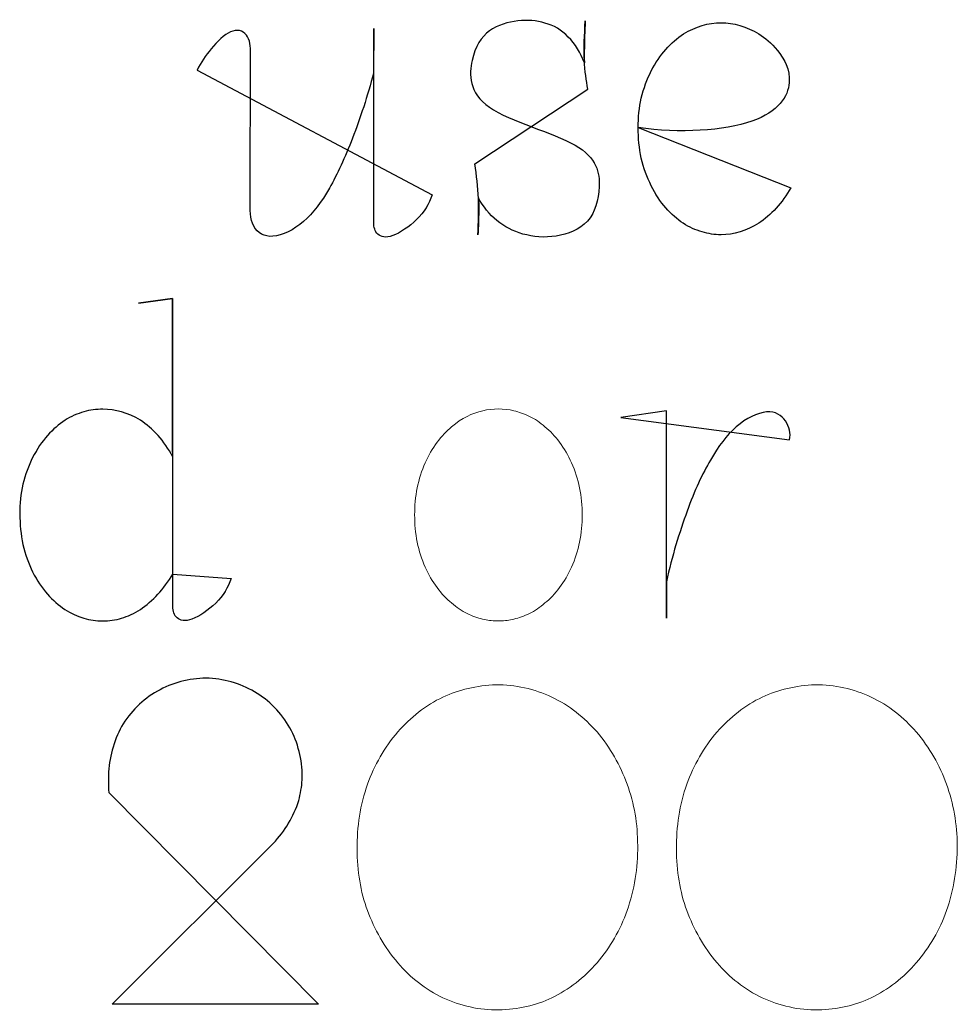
# Model space of a CAD drawing. Header units: centimetres. Extents: x -9.8 to 9.8, y -7.2 to 7.2.
# Drawn here: x -5.698 to -4.877, y 6.246 to 7.114 of the extents above; entities that cross this region are included whole.
import ezdxf

# ---------------------------------------------------------------- set-up
doc = ezdxf.new("R2010")
doc.units = ezdxf.units.CM
doc.header["$MEASUREMENT"] = 0
doc.layers.add('Layer 1', color=7, linetype='Continuous')

msp = doc.modelspace()

# ---------------------------------------------------------------- linework, layer by layer
at = {"layer": 'Layer 1', "color": 7}
for points, knots in [([(-5.29952, 6.98758), (-5.29799, 6.97747), (-5.29685, 6.96758), (-5.29648, 6.9571), (-5.29648, 6.9571), (-5.29592, 6.94699), (-5.29648, 6.93614), (-5.29685, 6.9253), (-5.29685, 6.9253), (-5.29648, 6.93273), (-5.29629, 6.93996), (-5.29608, 6.9453), (-5.29608, 6.9453), (-5.29608, 6.95083), (-5.29627, 6.95424), (-5.29648, 6.95768), (-5.29648, 6.95768), (-5.29227, 6.95006), (-5.28677, 6.94321), (-5.28029, 6.93786), (-5.28029, 6.93786), (-5.27362, 6.93233), (-5.26619, 6.92852), (-5.25743, 6.92606), (-5.25743, 6.92606), (-5.24867, 6.92378), (-5.23857, 6.92244), (-5.22848, 6.92434), (-5.22848, 6.92434), (-5.21819, 6.92587), (-5.2079, 6.92987), (-5.20104, 6.9373), (-5.20104, 6.9373), (-5.19437, 6.94492), (-5.19133, 6.95558), (-5.19075, 6.96759), (-5.19075, 6.96759), (-5.19017, 6.9796), (-5.19247, 6.99273), (-5.21189, 7.00397), (-5.21189, 7.00397), (-5.23152, 7.01521), (-5.26846, 7.02434), (-5.28677, 7.03712), (-5.28677, 7.03712), (-5.30505, 7.04987), (-5.30468, 7.06607), (-5.30201, 7.07808), (-5.30201, 7.07808), (-5.29915, 7.09046), (-5.29402, 7.09866), (-5.28677, 7.10398), (-5.28677, 7.10398), (-5.27952, 7.1093), (-5.27039, 7.11179), (-5.26182, 7.11274), (-5.26182, 7.11274), (-5.25343, 7.11369), (-5.24544, 7.11332), (-5.23819, 7.11083), (-5.23819, 7.11083), (-5.23057, 7.10892), (-5.22372, 7.10474), (-5.21779, 7.09863), (-5.21779, 7.09863), (-5.21189, 7.09273), (-5.20676, 7.08471), (-5.20369, 7.07614), (-5.20369, 7.07614), (-5.20369, 7.07958), (-5.20406, 7.08281), (-5.20369, 7.08889), (-5.20369, 7.08889), (-5.20369, 7.09498), (-5.20329, 7.10394), (-5.20292, 7.1127), (-5.20292, 7.1127), (-5.20369, 7.1005), (-5.20406, 7.08831), (-5.20369, 7.07841), (-5.20369, 7.07841), (-5.20329, 7.0683), (-5.20197, 7.06068), (-5.20065, 7.05306), (-5.20065, 7.05306), (-5.20065, 7.05306), (-5.29952, 6.98758), (-5.29952, 6.98758)], [0, 0, 0, 0, 0.043478, 0.043478, 0.043478, 0.043478, 0.086957, 0.086957, 0.086957, 0.086957, 0.130435, 0.130435, 0.130435, 0.130435, 0.173913, 0.173913, 0.173913, 0.173913, 0.217391, 0.217391, 0.217391, 0.217391, 0.26087, 0.26087, 0.26087, 0.26087, 0.304348, 0.304348, 0.304348, 0.304348, 0.347826, 0.347826, 0.347826, 0.347826, 0.391304, 0.391304, 0.391304, 0.391304, 0.434783, 0.434783, 0.434783, 0.434783, 0.478261, 0.478261, 0.478261, 0.478261, 0.521739, 0.521739, 0.521739, 0.521739, 0.565217, 0.565217, 0.565217, 0.565217, 0.608696, 0.608696, 0.608696, 0.608696, 0.652174, 0.652174, 0.652174, 0.652174, 0.695652, 0.695652, 0.695652, 0.695652, 0.73913, 0.73913, 0.73913, 0.73913, 0.782609, 0.782609, 0.782609, 0.782609, 0.826087, 0.826087, 0.826087, 0.826087, 0.869565, 0.869565, 0.869565, 0.869565, 0.913043, 0.913043, 0.913043, 0.913043, 1, 1, 1, 1]), ([(-5.5426, 7.06968), (-5.53935, 7.07616), (-5.53517, 7.08225), (-5.5304, 7.08836), (-5.5304, 7.08836), (-5.5249, 7.09466), (-5.51878, 7.10093), (-5.51344, 7.10302), (-5.51344, 7.10302), (-5.50772, 7.10569), (-5.50259, 7.10437), (-5.49955, 7.10035), (-5.49955, 7.10035), (-5.49611, 7.09635), (-5.49593, 7.09006), (-5.49593, 7.08434), (-5.49593, 7.08434), (-5.49593, 7.08434), (-5.49633, 6.95557), (-5.49633, 6.95557), (-5.49633, 6.95557), (-5.49633, 6.94776), (-5.4967, 6.93919), (-5.49308, 6.93308), (-5.49308, 6.93308), (-5.48967, 6.92699), (-5.48395, 6.92337), (-5.47633, 6.92414), (-5.47633, 6.92414), (-5.46813, 6.92472), (-5.45805, 6.92967), (-5.44947, 6.9371), (-5.44947, 6.9371), (-5.4409, 6.94435), (-5.43383, 6.95406), (-5.4268, 6.96626), (-5.4268, 6.96626), (-5.41995, 6.97846), (-5.41328, 6.99293), (-5.40661, 7.01008), (-5.40661, 7.01008), (-5.39994, 7.02723), (-5.39346, 7.04704), (-5.38812, 7.06723), (-5.38812, 7.06723), (-5.38812, 7.06723), (-5.38811, 7.10606), (-5.38811, 7.10606), (-5.38811, 7.10606), (-5.38811, 7.10606), (-5.38811, 6.93575), (-5.38811, 6.93575), (-5.38811, 6.93575), (-5.38811, 6.93213), (-5.38697, 6.92832), (-5.38449, 6.92583), (-5.38449, 6.92583), (-5.38163, 6.92355), (-5.37764, 6.92242), (-5.37134, 6.92469), (-5.37134, 6.92469), (-5.36525, 6.92697), (-5.35687, 6.9325), (-5.35057, 6.93879), (-5.35057, 6.93879), (-5.3439, 6.94527), (-5.3397, 6.9525), (-5.33705, 6.9603), (-5.33705, 6.9603), (-5.33705, 6.9603), (-5.5426, 7.06968), (-5.5426, 7.06968)], [0, 0, 0, 0, 0.052632, 0.052632, 0.052632, 0.052632, 0.105263, 0.105263, 0.105263, 0.105263, 0.157895, 0.157895, 0.157895, 0.157895, 0.210526, 0.210526, 0.210526, 0.210526, 0.263158, 0.263158, 0.263158, 0.263158, 0.315789, 0.315789, 0.315789, 0.315789, 0.368421, 0.368421, 0.368421, 0.368421, 0.421053, 0.421053, 0.421053, 0.421053, 0.473684, 0.473684, 0.473684, 0.473684, 0.526316, 0.526316, 0.526316, 0.526316, 0.578947, 0.578947, 0.578947, 0.578947, 0.631579, 0.631579, 0.631579, 0.631579, 0.684211, 0.684211, 0.684211, 0.684211, 0.736842, 0.736842, 0.736842, 0.736842, 0.789474, 0.789474, 0.789474, 0.789474, 0.842105, 0.842105, 0.842105, 0.842105, 0.894737, 0.894737, 0.894737, 0.894737, 1, 1, 1, 1]), ([(-5.15665, 7.01938), (-5.12045, 7.01385), (-5.08103, 7.01652), (-5.05719, 7.02491), (-5.05719, 7.02491), (-5.03338, 7.03311), (-5.02539, 7.04682), (-5.02443, 7.05862), (-5.02443, 7.05862), (-5.02329, 7.07024), (-5.02901, 7.07976), (-5.03454, 7.0868), (-5.03454, 7.0868), (-5.04026, 7.09365), (-5.04557, 7.09786), (-5.0511, 7.10127), (-5.0511, 7.10127), (-5.06195, 7.10794), (-5.07301, 7.11117), (-5.08404, 7.11117), (-5.08404, 7.11117), (-5.0951, 7.11117), (-5.10613, 7.10794), (-5.11701, 7.10127), (-5.11701, 7.10127), (-5.12235, 7.09765), (-5.12749, 7.09328), (-5.13244, 7.08775), (-5.13244, 7.08775), (-5.1372, 7.08241), (-5.14159, 7.07595), (-5.14519, 7.06889), (-5.14519, 7.06889), (-5.14881, 7.06167), (-5.15186, 7.05365), (-5.15395, 7.04508), (-5.15395, 7.04508), (-5.15567, 7.03688), (-5.15662, 7.02812), (-5.15662, 7.01918), (-5.15662, 7.01918), (-5.15662, 7.01024), (-5.15567, 7.00127), (-5.15395, 6.99251), (-5.15395, 6.99251), (-5.15186, 6.98394), (-5.14882, 6.97574), (-5.14519, 6.96833), (-5.14519, 6.96833), (-5.14156, 6.96092), (-5.13717, 6.95441), (-5.13244, 6.94891), (-5.13244, 6.94891), (-5.12747, 6.94338), (-5.12233, 6.93899), (-5.1172, 6.93557), (-5.1172, 6.93557), (-5.11186, 6.93195), (-5.10635, 6.92967), (-5.10064, 6.92795), (-5.10064, 6.92795), (-5.09514, 6.92623), (-5.08961, 6.92546), (-5.08408, 6.92546), (-5.08408, 6.92546), (-5.07305, 6.92546), (-5.0618, 6.92869), (-5.05114, 6.93554), (-5.05114, 6.93554), (-5.0458, 6.93898), (-5.04066, 6.94353), (-5.0359, 6.94869), (-5.0359, 6.94869), (-5.03114, 6.95403), (-5.02656, 6.96012), (-5.02294, 6.9666), (-5.02294, 6.9666), (-5.02294, 6.9666), (-5.15665, 7.01938), (-5.15665, 7.01938)], [0, 0, 0, 0, 0.047619, 0.047619, 0.047619, 0.047619, 0.095238, 0.095238, 0.095238, 0.095238, 0.142857, 0.142857, 0.142857, 0.142857, 0.190476, 0.190476, 0.190476, 0.190476, 0.238095, 0.238095, 0.238095, 0.238095, 0.285714, 0.285714, 0.285714, 0.285714, 0.333333, 0.333333, 0.333333, 0.333333, 0.380952, 0.380952, 0.380952, 0.380952, 0.428571, 0.428571, 0.428571, 0.428571, 0.47619, 0.47619, 0.47619, 0.47619, 0.52381, 0.52381, 0.52381, 0.52381, 0.571429, 0.571429, 0.571429, 0.571429, 0.619048, 0.619048, 0.619048, 0.619048, 0.666667, 0.666667, 0.666667, 0.666667, 0.714286, 0.714286, 0.714286, 0.714286, 0.761905, 0.761905, 0.761905, 0.761905, 0.809524, 0.809524, 0.809524, 0.809524, 0.857143, 0.857143, 0.857143, 0.857143, 0.904762, 0.904762, 0.904762, 0.904762, 1, 1, 1, 1]), ([(-5.5426, 7.06968), (-5.5426, 7.06968), (-5.5426, 7.06968), (-5.5426, 7.06968), (-5.5426, 7.06968), (-5.5426, 7.06968), (-5.5426, 7.06968), (-5.5426, 7.06968)], [0, 0, 0, 0, 0.333333, 0.333333, 0.333333, 0.333333, 1, 1, 1, 1]), ([(-5.15665, 7.01938), (-5.15665, 7.01938), (-5.15665, 7.01938), (-5.15665, 7.01938), (-5.15665, 7.01938), (-5.15665, 7.01938), (-5.15665, 7.01938), (-5.15665, 7.01938)], [0, 0, 0, 0, 0.333333, 0.333333, 0.333333, 0.333333, 1, 1, 1, 1]), ([(-5.29952, 6.98758), (-5.29952, 6.98758), (-5.29952, 6.98758), (-5.29952, 6.98758), (-5.29952, 6.98758), (-5.29952, 6.98758), (-5.29952, 6.98758), (-5.29952, 6.98758)], [0, 0, 0, 0, 0.333333, 0.333333, 0.333333, 0.333333, 1, 1, 1, 1]), ([(-5.56395, 6.62828), (-5.56776, 6.6218), (-5.57252, 6.61571), (-5.57689, 6.61055), (-5.57689, 6.61055), (-5.58186, 6.60542), (-5.587, 6.60084), (-5.59232, 6.59721), (-5.59232, 6.59721), (-5.59766, 6.59377), (-5.60335, 6.59131), (-5.6087, 6.58959), (-5.6087, 6.58959), (-5.61404, 6.58806), (-5.61973, 6.58731), (-5.62526, 6.58731), (-5.62526, 6.58731), (-5.63629, 6.58731), (-5.64754, 6.59035), (-5.65839, 6.59723), (-5.65839, 6.59723), (-5.66373, 6.60085), (-5.66887, 6.60522), (-5.67363, 6.61075), (-5.67363, 6.61075), (-5.67839, 6.61609), (-5.68278, 6.62276), (-5.68659, 6.63017), (-5.68659, 6.63017), (-5.69021, 6.63742), (-5.69307, 6.6456), (-5.69516, 6.65417), (-5.69516, 6.65417), (-5.69688, 6.66293), (-5.69783, 6.67187), (-5.69783, 6.68103), (-5.69783, 6.68103), (-5.69783, 6.68979), (-5.69706, 6.69857), (-5.69516, 6.70693), (-5.69516, 6.70693), (-5.69307, 6.71513), (-5.69021, 6.72331), (-5.68659, 6.73035), (-5.68659, 6.73035), (-5.68278, 6.73778), (-5.67839, 6.74427), (-5.67363, 6.74959), (-5.67363, 6.74959), (-5.66868, 6.75512), (-5.66355, 6.75949), (-5.6582, 6.76293), (-5.6582, 6.76293), (-5.65307, 6.76634), (-5.64733, 6.76883), (-5.64182, 6.77036), (-5.64182, 6.77036), (-5.63629, 6.77208), (-5.63076, 6.77264), (-5.62526, 6.77264), (-5.62526, 6.77264), (-5.61423, 6.77264), (-5.60335, 6.76978), (-5.59229, 6.76293), (-5.59229, 6.76293), (-5.58695, 6.75949), (-5.58181, 6.75512), (-5.57686, 6.74959), (-5.57686, 6.74959), (-5.5721, 6.74446), (-5.56773, 6.73797), (-5.56411, 6.73112), (-5.56411, 6.73112), (-5.56411, 6.73112), (-5.56411, 6.8696), (-5.56411, 6.8696), (-5.56411, 6.8696), (-5.56411, 6.8696), (-5.59385, 6.86542), (-5.59385, 6.86542), (-5.59385, 6.86542), (-5.59385, 6.86542), (-5.56411, 6.8696), (-5.56411, 6.8696), (-5.56411, 6.8696), (-5.56411, 6.8696), (-5.56392, 6.59986), (-5.56392, 6.59986), (-5.56392, 6.59986), (-5.56392, 6.59586), (-5.56278, 6.59205), (-5.56011, 6.58996), (-5.56011, 6.58996), (-5.55744, 6.58747), (-5.55344, 6.58652), (-5.54715, 6.58882), (-5.54715, 6.58882), (-5.54086, 6.59112), (-5.53268, 6.59663), (-5.52638, 6.60292), (-5.52638, 6.60292), (-5.51971, 6.60922), (-5.51551, 6.61663), (-5.51286, 6.62443), (-5.51286, 6.62443), (-5.51286, 6.62443), (-5.56395, 6.62828), (-5.56395, 6.62828)], [0, 0, 0, 0, 0.035714, 0.035714, 0.035714, 0.035714, 0.071429, 0.071429, 0.071429, 0.071429, 0.107143, 0.107143, 0.107143, 0.107143, 0.142857, 0.142857, 0.142857, 0.142857, 0.178571, 0.178571, 0.178571, 0.178571, 0.214286, 0.214286, 0.214286, 0.214286, 0.25, 0.25, 0.25, 0.25, 0.285714, 0.285714, 0.285714, 0.285714, 0.321429, 0.321429, 0.321429, 0.321429, 0.357143, 0.357143, 0.357143, 0.357143, 0.392857, 0.392857, 0.392857, 0.392857, 0.428571, 0.428571, 0.428571, 0.428571, 0.464286, 0.464286, 0.464286, 0.464286, 0.5, 0.5, 0.5, 0.5, 0.535714, 0.535714, 0.535714, 0.535714, 0.571429, 0.571429, 0.571429, 0.571429, 0.607143, 0.607143, 0.607143, 0.607143, 0.642857, 0.642857, 0.642857, 0.642857, 0.678571, 0.678571, 0.678571, 0.678571, 0.714286, 0.714286, 0.714286, 0.714286, 0.75, 0.75, 0.75, 0.75, 0.785714, 0.785714, 0.785714, 0.785714, 0.821429, 0.821429, 0.821429, 0.821429, 0.857143, 0.857143, 0.857143, 0.857143, 0.892857, 0.892857, 0.892857, 0.892857, 0.928571, 0.928571, 0.928571, 0.928571, 1, 1, 1, 1]), ([(-5.1717, 6.76544), (-5.1717, 6.76544), (-5.13169, 6.77116), (-5.13169, 6.77116), (-5.13169, 6.77116), (-5.13169, 6.77116), (-5.13188, 6.58981), (-5.13188, 6.58981), (-5.13188, 6.58981), (-5.13188, 6.58981), (-5.13188, 6.62161), (-5.13188, 6.62161), (-5.13188, 6.62161), (-5.12712, 6.6437), (-5.12045, 6.66505), (-5.11378, 6.68334), (-5.11378, 6.68334), (-5.10748, 6.70144), (-5.10026, 6.71591), (-5.09338, 6.72811), (-5.09338, 6.72811), (-5.08632, 6.74031), (-5.07928, 6.74983), (-5.07071, 6.75727), (-5.07071, 6.75727), (-5.06214, 6.7647), (-5.05203, 6.76965), (-5.04425, 6.77023), (-5.04425, 6.77023), (-5.03644, 6.771), (-5.03091, 6.76719), (-5.02769, 6.76242), (-5.02769, 6.76242), (-5.02425, 6.75729), (-5.02293, 6.75157), (-5.02407, 6.74586), (-5.02407, 6.74586), (-5.02407, 6.74586), (-5.1717, 6.76544), (-5.1717, 6.76544)], [0, 0, 0, 0, 0.090909, 0.090909, 0.090909, 0.090909, 0.181818, 0.181818, 0.181818, 0.181818, 0.272727, 0.272727, 0.272727, 0.272727, 0.363636, 0.363636, 0.363636, 0.363636, 0.454545, 0.454545, 0.454545, 0.454545, 0.545455, 0.545455, 0.545455, 0.545455, 0.636364, 0.636364, 0.636364, 0.636364, 0.727273, 0.727273, 0.727273, 0.727273, 0.818182, 0.818182, 0.818182, 0.818182, 1, 1, 1, 1]), ([(-5.1717, 6.76544), (-5.1717, 6.76544), (-5.1717, 6.76544), (-5.1717, 6.76544), (-5.1717, 6.76544), (-5.1717, 6.76544), (-5.1717, 6.76544), (-5.1717, 6.76544)], [0, 0, 0, 0, 0.333333, 0.333333, 0.333333, 0.333333, 1, 1, 1, 1]), ([(-5.56395, 6.62828), (-5.56395, 6.62828), (-5.56395, 6.62828), (-5.56395, 6.62828), (-5.56395, 6.62828), (-5.56395, 6.62828), (-5.56395, 6.62828), (-5.56395, 6.62828)], [0, 0, 0, 0, 0.333333, 0.333333, 0.333333, 0.333333, 1, 1, 1, 1]), ([(-5.61996, 6.43703), (-5.62033, 6.44312), (-5.62052, 6.44923), (-5.62015, 6.45513), (-5.62015, 6.45513), (-5.61901, 6.46942), (-5.61499, 6.48466), (-5.6074, 6.49723), (-5.6074, 6.49723), (-5.59938, 6.5098), (-5.58814, 6.52028), (-5.57501, 6.52694), (-5.57501, 6.52694), (-5.56186, 6.53416), (-5.54683, 6.53742), (-5.53196, 6.53705), (-5.53196, 6.53705), (-5.51709, 6.53628), (-5.50243, 6.53152), (-5.49005, 6.52371), (-5.49005, 6.52371), (-5.47748, 6.5159), (-5.467, 6.50447), (-5.46015, 6.49114), (-5.46015, 6.49114), (-5.45348, 6.47799), (-5.45007, 6.46294), (-5.45081, 6.44809), (-5.45081, 6.44809), (-5.451, 6.442), (-5.45213, 6.43589), (-5.45367, 6.42999), (-5.45367, 6.42999), (-5.45576, 6.42295), (-5.45901, 6.41628), (-5.46261, 6.40999), (-5.46261, 6.40999), (-5.46623, 6.40369), (-5.47081, 6.39779), (-5.47595, 6.39247), (-5.47595, 6.39247), (-5.47595, 6.39247), (-5.61711, 6.25169), (-5.61711, 6.25169), (-5.61711, 6.25169), (-5.61711, 6.25169), (-5.4365, 6.25169), (-5.4365, 6.25169), (-5.4365, 6.25169), (-5.4365, 6.25169), (-5.61996, 6.43703), (-5.61996, 6.43703)], [0, 0, 0, 0, 0.071429, 0.071429, 0.071429, 0.071429, 0.142857, 0.142857, 0.142857, 0.142857, 0.214286, 0.214286, 0.214286, 0.214286, 0.285714, 0.285714, 0.285714, 0.285714, 0.357143, 0.357143, 0.357143, 0.357143, 0.428571, 0.428571, 0.428571, 0.428571, 0.5, 0.5, 0.5, 0.5, 0.571429, 0.571429, 0.571429, 0.571429, 0.642857, 0.642857, 0.642857, 0.642857, 0.714286, 0.714286, 0.714286, 0.714286, 0.785714, 0.785714, 0.785714, 0.785714, 0.857143, 0.857143, 0.857143, 0.857143, 1, 1, 1, 1]), ([(-5.61996, 6.43703), (-5.61996, 6.43703), (-5.61996, 6.43703), (-5.61996, 6.43703), (-5.61996, 6.43703), (-5.61996, 6.43703), (-5.61996, 6.43703), (-5.61996, 6.43703)], [0, 0, 0, 0, 0.333333, 0.333333, 0.333333, 0.333333, 1, 1, 1, 1])]:
    msp.add_open_spline(points, degree=3, knots=knots, dxfattribs=at)
at = {"layer": 'Layer 1', "color": 9, "lineweight": 0}
for points, knots in [([(-5.29952, 6.98758), (-5.29799, 6.97747), (-5.29685, 6.96758), (-5.29648, 6.9571), (-5.29648, 6.9571), (-5.29592, 6.94699), (-5.29648, 6.93614), (-5.29685, 6.9253), (-5.29685, 6.9253), (-5.29648, 6.93273), (-5.29629, 6.93996), (-5.29608, 6.9453), (-5.29608, 6.9453), (-5.29608, 6.95083), (-5.29627, 6.95424), (-5.29648, 6.95768), (-5.29648, 6.95768), (-5.29227, 6.95006), (-5.28677, 6.94321), (-5.28029, 6.93786), (-5.28029, 6.93786), (-5.27362, 6.93233), (-5.26619, 6.92852), (-5.25743, 6.92606), (-5.25743, 6.92606), (-5.24867, 6.92378), (-5.23857, 6.92244), (-5.22848, 6.92434), (-5.22848, 6.92434), (-5.21819, 6.92587), (-5.2079, 6.92987), (-5.20104, 6.9373), (-5.20104, 6.9373), (-5.19437, 6.94492), (-5.19133, 6.95558), (-5.19075, 6.96759), (-5.19075, 6.96759), (-5.19017, 6.9796), (-5.19247, 6.99273), (-5.21189, 7.00397), (-5.21189, 7.00397), (-5.23152, 7.01521), (-5.26846, 7.02434), (-5.28677, 7.03712), (-5.28677, 7.03712), (-5.30505, 7.04987), (-5.30468, 7.06607), (-5.30201, 7.07808), (-5.30201, 7.07808), (-5.29915, 7.09046), (-5.29402, 7.09866), (-5.28677, 7.10398), (-5.28677, 7.10398), (-5.27952, 7.1093), (-5.27039, 7.11179), (-5.26182, 7.11274), (-5.26182, 7.11274), (-5.25343, 7.11369), (-5.24544, 7.11332), (-5.23819, 7.11083), (-5.23819, 7.11083), (-5.23057, 7.10892), (-5.22372, 7.10474), (-5.21779, 7.09863), (-5.21779, 7.09863), (-5.21189, 7.09273), (-5.20676, 7.08471), (-5.20369, 7.07614), (-5.20369, 7.07614), (-5.20369, 7.07958), (-5.20406, 7.08281), (-5.20369, 7.08889), (-5.20369, 7.08889), (-5.20369, 7.09498), (-5.20329, 7.10394), (-5.20292, 7.1127), (-5.20292, 7.1127), (-5.20369, 7.1005), (-5.20406, 7.08831), (-5.20369, 7.07841), (-5.20369, 7.07841), (-5.20329, 7.0683), (-5.20197, 7.06068), (-5.20065, 7.05306)], [0, 0, 0, 0, 0.045455, 0.045455, 0.045455, 0.045455, 0.090909, 0.090909, 0.090909, 0.090909, 0.136364, 0.136364, 0.136364, 0.136364, 0.181818, 0.181818, 0.181818, 0.181818, 0.227273, 0.227273, 0.227273, 0.227273, 0.272727, 0.272727, 0.272727, 0.272727, 0.318182, 0.318182, 0.318182, 0.318182, 0.363636, 0.363636, 0.363636, 0.363636, 0.409091, 0.409091, 0.409091, 0.409091, 0.454545, 0.454545, 0.454545, 0.454545, 0.5, 0.5, 0.5, 0.5, 0.545455, 0.545455, 0.545455, 0.545455, 0.590909, 0.590909, 0.590909, 0.590909, 0.636364, 0.636364, 0.636364, 0.636364, 0.681818, 0.681818, 0.681818, 0.681818, 0.727273, 0.727273, 0.727273, 0.727273, 0.772727, 0.772727, 0.772727, 0.772727, 0.818182, 0.818182, 0.818182, 0.818182, 0.863636, 0.863636, 0.863636, 0.863636, 0.909091, 0.909091, 0.909091, 0.909091, 1, 1, 1, 1]), ([(-5.5426, 7.06968), (-5.53935, 7.07616), (-5.53517, 7.08225), (-5.5304, 7.08836), (-5.5304, 7.08836), (-5.5249, 7.09466), (-5.51878, 7.10093), (-5.51344, 7.10302), (-5.51344, 7.10302), (-5.50772, 7.10569), (-5.50259, 7.10437), (-5.49955, 7.10035), (-5.49955, 7.10035), (-5.49611, 7.09635), (-5.49593, 7.09006), (-5.49593, 7.08434), (-5.49593, 7.08434), (-5.49593, 7.08434), (-5.49633, 6.95557), (-5.49633, 6.95557), (-5.49633, 6.95557), (-5.49633, 6.94776), (-5.4967, 6.93919), (-5.49308, 6.93308), (-5.49308, 6.93308), (-5.48967, 6.92699), (-5.48395, 6.92337), (-5.47633, 6.92414), (-5.47633, 6.92414), (-5.46813, 6.92472), (-5.45805, 6.92967), (-5.44947, 6.9371), (-5.44947, 6.9371), (-5.4409, 6.94435), (-5.43383, 6.95406), (-5.4268, 6.96626), (-5.4268, 6.96626), (-5.41995, 6.97846), (-5.41328, 6.99293), (-5.40661, 7.01008), (-5.40661, 7.01008), (-5.39994, 7.02723), (-5.39346, 7.04704), (-5.38812, 7.06723), (-5.38812, 7.06723), (-5.38812, 7.06723), (-5.38811, 7.10606), (-5.38811, 7.10606), (-5.38811, 7.10606), (-5.38811, 7.10606), (-5.38811, 6.93575), (-5.38811, 6.93575), (-5.38811, 6.93575), (-5.38811, 6.93213), (-5.38697, 6.92832), (-5.38449, 6.92583), (-5.38449, 6.92583), (-5.38163, 6.92355), (-5.37764, 6.92242), (-5.37134, 6.92469), (-5.37134, 6.92469), (-5.36525, 6.92697), (-5.35687, 6.9325), (-5.35057, 6.93879), (-5.35057, 6.93879), (-5.3439, 6.94527), (-5.3397, 6.9525), (-5.33705, 6.9603)], [0, 0, 0, 0, 0.055556, 0.055556, 0.055556, 0.055556, 0.111111, 0.111111, 0.111111, 0.111111, 0.166667, 0.166667, 0.166667, 0.166667, 0.222222, 0.222222, 0.222222, 0.222222, 0.277778, 0.277778, 0.277778, 0.277778, 0.333333, 0.333333, 0.333333, 0.333333, 0.388889, 0.388889, 0.388889, 0.388889, 0.444444, 0.444444, 0.444444, 0.444444, 0.5, 0.5, 0.5, 0.5, 0.555556, 0.555556, 0.555556, 0.555556, 0.611111, 0.611111, 0.611111, 0.611111, 0.666667, 0.666667, 0.666667, 0.666667, 0.722222, 0.722222, 0.722222, 0.722222, 0.777778, 0.777778, 0.777778, 0.777778, 0.833333, 0.833333, 0.833333, 0.833333, 0.888889, 0.888889, 0.888889, 0.888889, 1, 1, 1, 1]), ([(-5.15665, 7.01938), (-5.12045, 7.01385), (-5.08103, 7.01652), (-5.05719, 7.02491), (-5.05719, 7.02491), (-5.03338, 7.03311), (-5.02539, 7.04682), (-5.02443, 7.05862), (-5.02443, 7.05862), (-5.02329, 7.07024), (-5.02901, 7.07976), (-5.03454, 7.0868), (-5.03454, 7.0868), (-5.04026, 7.09365), (-5.04557, 7.09786), (-5.0511, 7.10127), (-5.0511, 7.10127), (-5.06195, 7.10794), (-5.07301, 7.11117), (-5.08404, 7.11117), (-5.08404, 7.11117), (-5.0951, 7.11117), (-5.10613, 7.10794), (-5.11701, 7.10127), (-5.11701, 7.10127), (-5.12235, 7.09765), (-5.12749, 7.09328), (-5.13244, 7.08775), (-5.13244, 7.08775), (-5.1372, 7.08241), (-5.14159, 7.07595), (-5.14519, 7.06889), (-5.14519, 7.06889), (-5.14881, 7.06167), (-5.15186, 7.05365), (-5.15395, 7.04508), (-5.15395, 7.04508), (-5.15567, 7.03688), (-5.15662, 7.02812), (-5.15662, 7.01918), (-5.15662, 7.01918), (-5.15662, 7.01024), (-5.15567, 7.00127), (-5.15395, 6.99251), (-5.15395, 6.99251), (-5.15186, 6.98394), (-5.14882, 6.97574), (-5.14519, 6.96833), (-5.14519, 6.96833), (-5.14156, 6.96092), (-5.13717, 6.95441), (-5.13244, 6.94891), (-5.13244, 6.94891), (-5.12747, 6.94338), (-5.12233, 6.93899), (-5.1172, 6.93557), (-5.1172, 6.93557), (-5.11186, 6.93195), (-5.10635, 6.92967), (-5.10064, 6.92795), (-5.10064, 6.92795), (-5.09514, 6.92623), (-5.08961, 6.92546), (-5.08408, 6.92546), (-5.08408, 6.92546), (-5.07305, 6.92546), (-5.0618, 6.92869), (-5.05114, 6.93554), (-5.05114, 6.93554), (-5.0458, 6.93898), (-5.04066, 6.94353), (-5.0359, 6.94869), (-5.0359, 6.94869), (-5.03114, 6.95403), (-5.02656, 6.96012), (-5.02294, 6.9666)], [0, 0, 0, 0, 0.05, 0.05, 0.05, 0.05, 0.1, 0.1, 0.1, 0.1, 0.15, 0.15, 0.15, 0.15, 0.2, 0.2, 0.2, 0.2, 0.25, 0.25, 0.25, 0.25, 0.3, 0.3, 0.3, 0.3, 0.35, 0.35, 0.35, 0.35, 0.4, 0.4, 0.4, 0.4, 0.45, 0.45, 0.45, 0.45, 0.5, 0.5, 0.5, 0.5, 0.55, 0.55, 0.55, 0.55, 0.6, 0.6, 0.6, 0.6, 0.65, 0.65, 0.65, 0.65, 0.7, 0.7, 0.7, 0.7, 0.75, 0.75, 0.75, 0.75, 0.8, 0.8, 0.8, 0.8, 0.85, 0.85, 0.85, 0.85, 0.9, 0.9, 0.9, 0.9, 1, 1, 1, 1]), ([(-5.5426, 7.06968), (-5.5426, 7.06968), (-5.5426, 7.06968), (-5.5426, 7.06968), (-5.5426, 7.06968), (-5.5426, 7.06968), (-5.5426, 7.06968), (-5.5426, 7.06968)], [0, 0, 0, 0, 0.333333, 0.333333, 0.333333, 0.333333, 1, 1, 1, 1]), ([(-5.15665, 7.01938), (-5.15665, 7.01938), (-5.15665, 7.01938), (-5.15665, 7.01938), (-5.15665, 7.01938), (-5.15665, 7.01938), (-5.15665, 7.01938), (-5.15665, 7.01938)], [0, 0, 0, 0, 0.333333, 0.333333, 0.333333, 0.333333, 1, 1, 1, 1]), ([(-5.29952, 6.98758), (-5.29952, 6.98758), (-5.29952, 6.98758), (-5.29952, 6.98758), (-5.29952, 6.98758), (-5.29952, 6.98758), (-5.29952, 6.98758), (-5.29952, 6.98758)], [0, 0, 0, 0, 0.333333, 0.333333, 0.333333, 0.333333, 1, 1, 1, 1]), ([(-5.56395, 6.62828), (-5.56776, 6.6218), (-5.57252, 6.61571), (-5.57689, 6.61055), (-5.57689, 6.61055), (-5.58186, 6.60542), (-5.587, 6.60084), (-5.59232, 6.59721), (-5.59232, 6.59721), (-5.59766, 6.59377), (-5.60335, 6.59131), (-5.6087, 6.58959), (-5.6087, 6.58959), (-5.61404, 6.58806), (-5.61973, 6.58731), (-5.62526, 6.58731), (-5.62526, 6.58731), (-5.63629, 6.58731), (-5.64754, 6.59035), (-5.65839, 6.59723), (-5.65839, 6.59723), (-5.66373, 6.60085), (-5.66887, 6.60522), (-5.67363, 6.61075), (-5.67363, 6.61075), (-5.67839, 6.61609), (-5.68278, 6.62276), (-5.68659, 6.63017), (-5.68659, 6.63017), (-5.69021, 6.63742), (-5.69307, 6.6456), (-5.69516, 6.65417), (-5.69516, 6.65417), (-5.69688, 6.66293), (-5.69783, 6.67187), (-5.69783, 6.68103), (-5.69783, 6.68103), (-5.69783, 6.68979), (-5.69706, 6.69857), (-5.69516, 6.70693), (-5.69516, 6.70693), (-5.69307, 6.71513), (-5.69021, 6.72331), (-5.68659, 6.73035), (-5.68659, 6.73035), (-5.68278, 6.73778), (-5.67839, 6.74427), (-5.67363, 6.74959), (-5.67363, 6.74959), (-5.66868, 6.75512), (-5.66355, 6.75949), (-5.6582, 6.76293), (-5.6582, 6.76293), (-5.65307, 6.76634), (-5.64733, 6.76883), (-5.64182, 6.77036), (-5.64182, 6.77036), (-5.63629, 6.77208), (-5.63076, 6.77264), (-5.62526, 6.77264), (-5.62526, 6.77264), (-5.61423, 6.77264), (-5.60335, 6.76978), (-5.59229, 6.76293), (-5.59229, 6.76293), (-5.58695, 6.75949), (-5.58181, 6.75512), (-5.57686, 6.74959), (-5.57686, 6.74959), (-5.5721, 6.74446), (-5.56773, 6.73797), (-5.56411, 6.73112), (-5.56411, 6.73112), (-5.56411, 6.73112), (-5.56411, 6.8696), (-5.56411, 6.8696), (-5.56411, 6.8696), (-5.56411, 6.8696), (-5.59385, 6.86542), (-5.59385, 6.86542), (-5.59385, 6.86542), (-5.59385, 6.86542), (-5.56411, 6.8696), (-5.56411, 6.8696), (-5.56411, 6.8696), (-5.56411, 6.8696), (-5.56392, 6.59986), (-5.56392, 6.59986), (-5.56392, 6.59986), (-5.56392, 6.59586), (-5.56278, 6.59205), (-5.56011, 6.58996), (-5.56011, 6.58996), (-5.55744, 6.58747), (-5.55344, 6.58652), (-5.54715, 6.58882), (-5.54715, 6.58882), (-5.54086, 6.59112), (-5.53268, 6.59663), (-5.52638, 6.60292), (-5.52638, 6.60292), (-5.51971, 6.60922), (-5.51551, 6.61663), (-5.51286, 6.62443)], [0, 0, 0, 0, 0.037037, 0.037037, 0.037037, 0.037037, 0.074074, 0.074074, 0.074074, 0.074074, 0.111111, 0.111111, 0.111111, 0.111111, 0.148148, 0.148148, 0.148148, 0.148148, 0.185185, 0.185185, 0.185185, 0.185185, 0.222222, 0.222222, 0.222222, 0.222222, 0.259259, 0.259259, 0.259259, 0.259259, 0.296296, 0.296296, 0.296296, 0.296296, 0.333333, 0.333333, 0.333333, 0.333333, 0.37037, 0.37037, 0.37037, 0.37037, 0.407407, 0.407407, 0.407407, 0.407407, 0.444444, 0.444444, 0.444444, 0.444444, 0.481481, 0.481481, 0.481481, 0.481481, 0.518519, 0.518519, 0.518519, 0.518519, 0.555556, 0.555556, 0.555556, 0.555556, 0.592593, 0.592593, 0.592593, 0.592593, 0.62963, 0.62963, 0.62963, 0.62963, 0.666667, 0.666667, 0.666667, 0.666667, 0.703704, 0.703704, 0.703704, 0.703704, 0.740741, 0.740741, 0.740741, 0.740741, 0.777778, 0.777778, 0.777778, 0.777778, 0.814815, 0.814815, 0.814815, 0.814815, 0.851852, 0.851852, 0.851852, 0.851852, 0.888889, 0.888889, 0.888889, 0.888889, 0.925926, 0.925926, 0.925926, 0.925926, 1, 1, 1, 1]), ([(-5.1717, 6.76544), (-5.1717, 6.76544), (-5.13169, 6.77116), (-5.13169, 6.77116), (-5.13169, 6.77116), (-5.13169, 6.77116), (-5.13188, 6.58981), (-5.13188, 6.58981), (-5.13188, 6.58981), (-5.13188, 6.58981), (-5.13188, 6.62161), (-5.13188, 6.62161), (-5.13188, 6.62161), (-5.12712, 6.6437), (-5.12045, 6.66505), (-5.11378, 6.68334), (-5.11378, 6.68334), (-5.10748, 6.70144), (-5.10026, 6.71591), (-5.09338, 6.72811), (-5.09338, 6.72811), (-5.08632, 6.74031), (-5.07928, 6.74983), (-5.07071, 6.75727), (-5.07071, 6.75727), (-5.06214, 6.7647), (-5.05203, 6.76965), (-5.04425, 6.77023), (-5.04425, 6.77023), (-5.03644, 6.771), (-5.03091, 6.76719), (-5.02769, 6.76242), (-5.02769, 6.76242), (-5.02425, 6.75729), (-5.02293, 6.75157), (-5.02407, 6.74586)], [0, 0, 0, 0, 0.1, 0.1, 0.1, 0.1, 0.2, 0.2, 0.2, 0.2, 0.3, 0.3, 0.3, 0.3, 0.4, 0.4, 0.4, 0.4, 0.5, 0.5, 0.5, 0.5, 0.6, 0.6, 0.6, 0.6, 0.7, 0.7, 0.7, 0.7, 0.8, 0.8, 0.8, 0.8, 1, 1, 1, 1]), ([(-5.1717, 6.76544), (-5.1717, 6.76544), (-5.1717, 6.76544), (-5.1717, 6.76544), (-5.1717, 6.76544), (-5.1717, 6.76544), (-5.1717, 6.76544), (-5.1717, 6.76544)], [0, 0, 0, 0, 0.333333, 0.333333, 0.333333, 0.333333, 1, 1, 1, 1]), ([(-5.56395, 6.62828), (-5.56395, 6.62828), (-5.56395, 6.62828), (-5.56395, 6.62828), (-5.56395, 6.62828), (-5.56395, 6.62828), (-5.56395, 6.62828), (-5.56395, 6.62828)], [0, 0, 0, 0, 0.333333, 0.333333, 0.333333, 0.333333, 1, 1, 1, 1]), ([(-5.61996, 6.43703), (-5.62033, 6.44312), (-5.62052, 6.44923), (-5.62015, 6.45513), (-5.62015, 6.45513), (-5.61901, 6.46942), (-5.61499, 6.48466), (-5.6074, 6.49723), (-5.6074, 6.49723), (-5.59938, 6.5098), (-5.58814, 6.52028), (-5.57501, 6.52694), (-5.57501, 6.52694), (-5.56186, 6.53416), (-5.54683, 6.53742), (-5.53196, 6.53705), (-5.53196, 6.53705), (-5.51709, 6.53628), (-5.50243, 6.53152), (-5.49005, 6.52371), (-5.49005, 6.52371), (-5.47748, 6.5159), (-5.467, 6.50447), (-5.46015, 6.49114), (-5.46015, 6.49114), (-5.45348, 6.47799), (-5.45007, 6.46294), (-5.45081, 6.44809), (-5.45081, 6.44809), (-5.451, 6.442), (-5.45213, 6.43589), (-5.45367, 6.42999), (-5.45367, 6.42999), (-5.45576, 6.42295), (-5.45901, 6.41628), (-5.46261, 6.40999), (-5.46261, 6.40999), (-5.46623, 6.40369), (-5.47081, 6.39779), (-5.47595, 6.39247), (-5.47595, 6.39247), (-5.47595, 6.39247), (-5.61711, 6.25169), (-5.61711, 6.25169), (-5.61711, 6.25169), (-5.61711, 6.25169), (-5.4365, 6.25169), (-5.4365, 6.25169)], [0, 0, 0, 0, 0.076923, 0.076923, 0.076923, 0.076923, 0.153846, 0.153846, 0.153846, 0.153846, 0.230769, 0.230769, 0.230769, 0.230769, 0.307692, 0.307692, 0.307692, 0.307692, 0.384615, 0.384615, 0.384615, 0.384615, 0.461538, 0.461538, 0.461538, 0.461538, 0.538462, 0.538462, 0.538462, 0.538462, 0.615385, 0.615385, 0.615385, 0.615385, 0.692308, 0.692308, 0.692308, 0.692308, 0.769231, 0.769231, 0.769231, 0.769231, 0.846154, 0.846154, 0.846154, 0.846154, 1, 1, 1, 1]), ([(-5.61996, 6.43703), (-5.61996, 6.43703), (-5.61996, 6.43703), (-5.61996, 6.43703), (-5.61996, 6.43703), (-5.61996, 6.43703), (-5.61996, 6.43703), (-5.61996, 6.43703)], [0, 0, 0, 0, 0.333333, 0.333333, 0.333333, 0.333333, 1, 1, 1, 1])]:
    msp.add_open_spline(points, degree=3, knots=knots, dxfattribs=at)
at = {"layer": 'Layer 1', "color": 7, "lineweight": 0}
for points, knots in [([(-5.27934, 6.58732), (-5.27934, 6.58732), (-5.28066, 6.58732), (-5.28066, 6.58732), (-5.28066, 6.58732), (-5.28466, 6.58732), (-5.28865, 6.5879), (-5.29286, 6.58885), (-5.29286, 6.58885), (-5.29725, 6.58999), (-5.3018, 6.59152), (-5.30638, 6.5938), (-5.30638, 6.5938), (-5.31114, 6.59589), (-5.31551, 6.59914), (-5.3199, 6.60295), (-5.3199, 6.60295), (-5.32429, 6.60657), (-5.32866, 6.61115), (-5.33265, 6.61647), (-5.33265, 6.61647), (-5.33665, 6.62179), (-5.34008, 6.6279), (-5.34313, 6.63438), (-5.34313, 6.63438), (-5.34599, 6.64142), (-5.34847, 6.64867), (-5.34998, 6.65629), (-5.34998, 6.65629), (-5.3517, 6.6641), (-5.35226, 6.67211), (-5.35226, 6.6801), (-5.35226, 6.6801), (-5.35226, 6.68809), (-5.3517, 6.6959), (-5.34998, 6.70373), (-5.34998, 6.70373), (-5.34845, 6.71135), (-5.34598, 6.71878), (-5.34313, 6.72564), (-5.34313, 6.72564), (-5.34009, 6.73231), (-5.33665, 6.73821), (-5.33265, 6.74374), (-5.33265, 6.74374), (-5.32865, 6.74906), (-5.32426, 6.75345), (-5.3199, 6.75726), (-5.3199, 6.75726), (-5.31112, 6.76488), (-5.3018, 6.76906), (-5.29265, 6.77136), (-5.29265, 6.77136), (-5.2835, 6.77345), (-5.27437, 6.77345), (-5.2654, 6.77136), (-5.2654, 6.77136), (-5.26101, 6.77022), (-5.25625, 6.76869), (-5.25169, 6.76641), (-5.25169, 6.76641), (-5.24711, 6.76413), (-5.24254, 6.76107), (-5.23817, 6.75728), (-5.23817, 6.75728), (-5.23359, 6.75347), (-5.22939, 6.74908), (-5.22542, 6.74376), (-5.22542, 6.74376), (-5.22142, 6.73823), (-5.2178, 6.73233), (-5.21494, 6.72566), (-5.21494, 6.72566), (-5.2119, 6.71881), (-5.20941, 6.71137), (-5.20788, 6.70375), (-5.20788, 6.70375), (-5.20635, 6.69594), (-5.2056, 6.68811), (-5.2056, 6.68012), (-5.2056, 6.68012), (-5.2056, 6.67213), (-5.20637, 6.66411), (-5.20788, 6.65631), (-5.20788, 6.65631), (-5.20941, 6.64869), (-5.21188, 6.64144), (-5.21494, 6.6344), (-5.21494, 6.6344), (-5.2178, 6.62792), (-5.22142, 6.62183), (-5.22542, 6.61649), (-5.22542, 6.61649), (-5.22942, 6.61115), (-5.23362, 6.60657), (-5.23817, 6.60297), (-5.23817, 6.60297), (-5.24256, 6.59916), (-5.24711, 6.59593), (-5.25169, 6.59382), (-5.25169, 6.59382), (-5.25624, 6.59154), (-5.26103, 6.59001), (-5.2654, 6.58887), (-5.2654, 6.58887), (-5.2694, 6.58792), (-5.27342, 6.58734), (-5.27723, 6.58734), (-5.27723, 6.58734), (-5.27723, 6.58734), (-5.27934, 6.58734), (-5.27934, 6.58734), (-5.27934, 6.58734), (-5.27934, 6.58734), (-5.27934, 6.58732), (-5.27934, 6.58732)], [0, 0, 0, 0, 0.033333, 0.033333, 0.033333, 0.033333, 0.066667, 0.066667, 0.066667, 0.066667, 0.1, 0.1, 0.1, 0.1, 0.133333, 0.133333, 0.133333, 0.133333, 0.166667, 0.166667, 0.166667, 0.166667, 0.2, 0.2, 0.2, 0.2, 0.233333, 0.233333, 0.233333, 0.233333, 0.266667, 0.266667, 0.266667, 0.266667, 0.3, 0.3, 0.3, 0.3, 0.333333, 0.333333, 0.333333, 0.333333, 0.366667, 0.366667, 0.366667, 0.366667, 0.4, 0.4, 0.4, 0.4, 0.433333, 0.433333, 0.433333, 0.433333, 0.466667, 0.466667, 0.466667, 0.466667, 0.5, 0.5, 0.5, 0.5, 0.533333, 0.533333, 0.533333, 0.533333, 0.566667, 0.566667, 0.566667, 0.566667, 0.6, 0.6, 0.6, 0.6, 0.633333, 0.633333, 0.633333, 0.633333, 0.666667, 0.666667, 0.666667, 0.666667, 0.7, 0.7, 0.7, 0.7, 0.733333, 0.733333, 0.733333, 0.733333, 0.766667, 0.766667, 0.766667, 0.766667, 0.8, 0.8, 0.8, 0.8, 0.833333, 0.833333, 0.833333, 0.833333, 0.866667, 0.866667, 0.866667, 0.866667, 0.9, 0.9, 0.9, 0.9, 0.933333, 0.933333, 0.933333, 0.933333, 1, 1, 1, 1]), ([(-5.27876, 6.24653), (-5.29532, 6.24634), (-5.31231, 6.25015), (-5.32752, 6.25719), (-5.32752, 6.25719), (-5.34276, 6.26444), (-5.3561, 6.2751), (-5.36697, 6.28786), (-5.36697, 6.28786), (-5.37877, 6.3012), (-5.38753, 6.31739), (-5.39343, 6.33358), (-5.39343, 6.33358), (-5.39973, 6.35014), (-5.40258, 6.36827), (-5.40258, 6.3875), (-5.40258, 6.3875), (-5.40277, 6.40674), (-5.39991, 6.42618), (-5.39343, 6.44428), (-5.39343, 6.44428), (-5.38753, 6.46084), (-5.37877, 6.47648), (-5.36697, 6.49), (-5.36697, 6.49), (-5.3561, 6.50257), (-5.34239, 6.51363), (-5.32752, 6.52048), (-5.32752, 6.52048), (-5.31342, 6.52696), (-5.29799, 6.53077), (-5.28103, 6.53133), (-5.28103, 6.53133), (-5.26447, 6.53152), (-5.24732, 6.52771), (-5.23208, 6.52048), (-5.23208, 6.52048), (-5.21703, 6.51344), (-5.20369, 6.50257), (-5.19263, 6.49), (-5.19263, 6.49), (-5.18101, 6.47648), (-5.17226, 6.46047), (-5.16636, 6.44428), (-5.16636, 6.44428), (-5.16006, 6.42713), (-5.15702, 6.40941), (-5.15702, 6.39036), (-5.15702, 6.39036), (-5.15683, 6.37112), (-5.15988, 6.3517), (-5.16636, 6.33358), (-5.16636, 6.33358), (-5.17226, 6.31681), (-5.18102, 6.30119), (-5.19263, 6.28786), (-5.19263, 6.28786), (-5.20369, 6.27511), (-5.2174, 6.26423), (-5.23208, 6.25719), (-5.23208, 6.25719), (-5.24618, 6.25053), (-5.2618, 6.24709), (-5.27876, 6.24653)], [0, 0, 0, 0, 0.058824, 0.058824, 0.058824, 0.058824, 0.117647, 0.117647, 0.117647, 0.117647, 0.176471, 0.176471, 0.176471, 0.176471, 0.235294, 0.235294, 0.235294, 0.235294, 0.294118, 0.294118, 0.294118, 0.294118, 0.352941, 0.352941, 0.352941, 0.352941, 0.411765, 0.411765, 0.411765, 0.411765, 0.470588, 0.470588, 0.470588, 0.470588, 0.529412, 0.529412, 0.529412, 0.529412, 0.588235, 0.588235, 0.588235, 0.588235, 0.647059, 0.647059, 0.647059, 0.647059, 0.705882, 0.705882, 0.705882, 0.705882, 0.764706, 0.764706, 0.764706, 0.764706, 0.823529, 0.823529, 0.823529, 0.823529, 0.882353, 0.882353, 0.882353, 0.882353, 1, 1, 1, 1]), ([(-4.99912, 6.24653), (-5.01589, 6.24634), (-5.03283, 6.25015), (-5.04809, 6.25719), (-5.04809, 6.25719), (-5.06333, 6.26444), (-5.07667, 6.2751), (-5.08751, 6.28786), (-5.08751, 6.28786), (-5.09913, 6.3012), (-5.10807, 6.31739), (-5.11399, 6.33358), (-5.11399, 6.33358), (-5.12008, 6.35014), (-5.12312, 6.36827), (-5.12312, 6.3875), (-5.12312, 6.3875), (-5.12331, 6.40674), (-5.12045, 6.42618), (-5.11399, 6.44428), (-5.11399, 6.44428), (-5.10806, 6.46084), (-5.09912, 6.47648), (-5.08751, 6.49), (-5.08751, 6.49), (-5.07664, 6.50257), (-5.06274, 6.51363), (-5.04809, 6.52048), (-5.04809, 6.52048), (-5.03399, 6.52696), (-5.01856, 6.53077), (-5.0016, 6.53133), (-5.0016, 6.53133), (-4.98483, 6.53152), (-4.96789, 6.52771), (-4.95263, 6.52048), (-4.95263, 6.52048), (-4.93739, 6.51344), (-4.92405, 6.50257), (-4.91321, 6.49), (-4.91321, 6.49), (-4.90159, 6.47648), (-4.89263, 6.46047), (-4.88673, 6.44428), (-4.88673, 6.44428), (-4.88064, 6.42713), (-4.87739, 6.40941), (-4.87739, 6.39036), (-4.87739, 6.39036), (-4.87739, 6.37112), (-4.88025, 6.3517), (-4.88673, 6.33358), (-4.88673, 6.33358), (-4.89263, 6.31681), (-4.9016, 6.30119), (-4.91321, 6.28786), (-4.91321, 6.28786), (-4.92406, 6.27511), (-4.93798, 6.26423), (-4.95263, 6.25719), (-4.95263, 6.25719), (-4.96673, 6.25053), (-4.98216, 6.24709), (-4.99912, 6.24653)], [0, 0, 0, 0, 0.058824, 0.058824, 0.058824, 0.058824, 0.117647, 0.117647, 0.117647, 0.117647, 0.176471, 0.176471, 0.176471, 0.176471, 0.235294, 0.235294, 0.235294, 0.235294, 0.294118, 0.294118, 0.294118, 0.294118, 0.352941, 0.352941, 0.352941, 0.352941, 0.411765, 0.411765, 0.411765, 0.411765, 0.470588, 0.470588, 0.470588, 0.470588, 0.529412, 0.529412, 0.529412, 0.529412, 0.588235, 0.588235, 0.588235, 0.588235, 0.647059, 0.647059, 0.647059, 0.647059, 0.705882, 0.705882, 0.705882, 0.705882, 0.764706, 0.764706, 0.764706, 0.764706, 0.823529, 0.823529, 0.823529, 0.823529, 0.882353, 0.882353, 0.882353, 0.882353, 1, 1, 1, 1])]:
    msp.add_open_spline(points, degree=3, knots=knots, dxfattribs=at)

doc.saveas('drawing.dxf')
